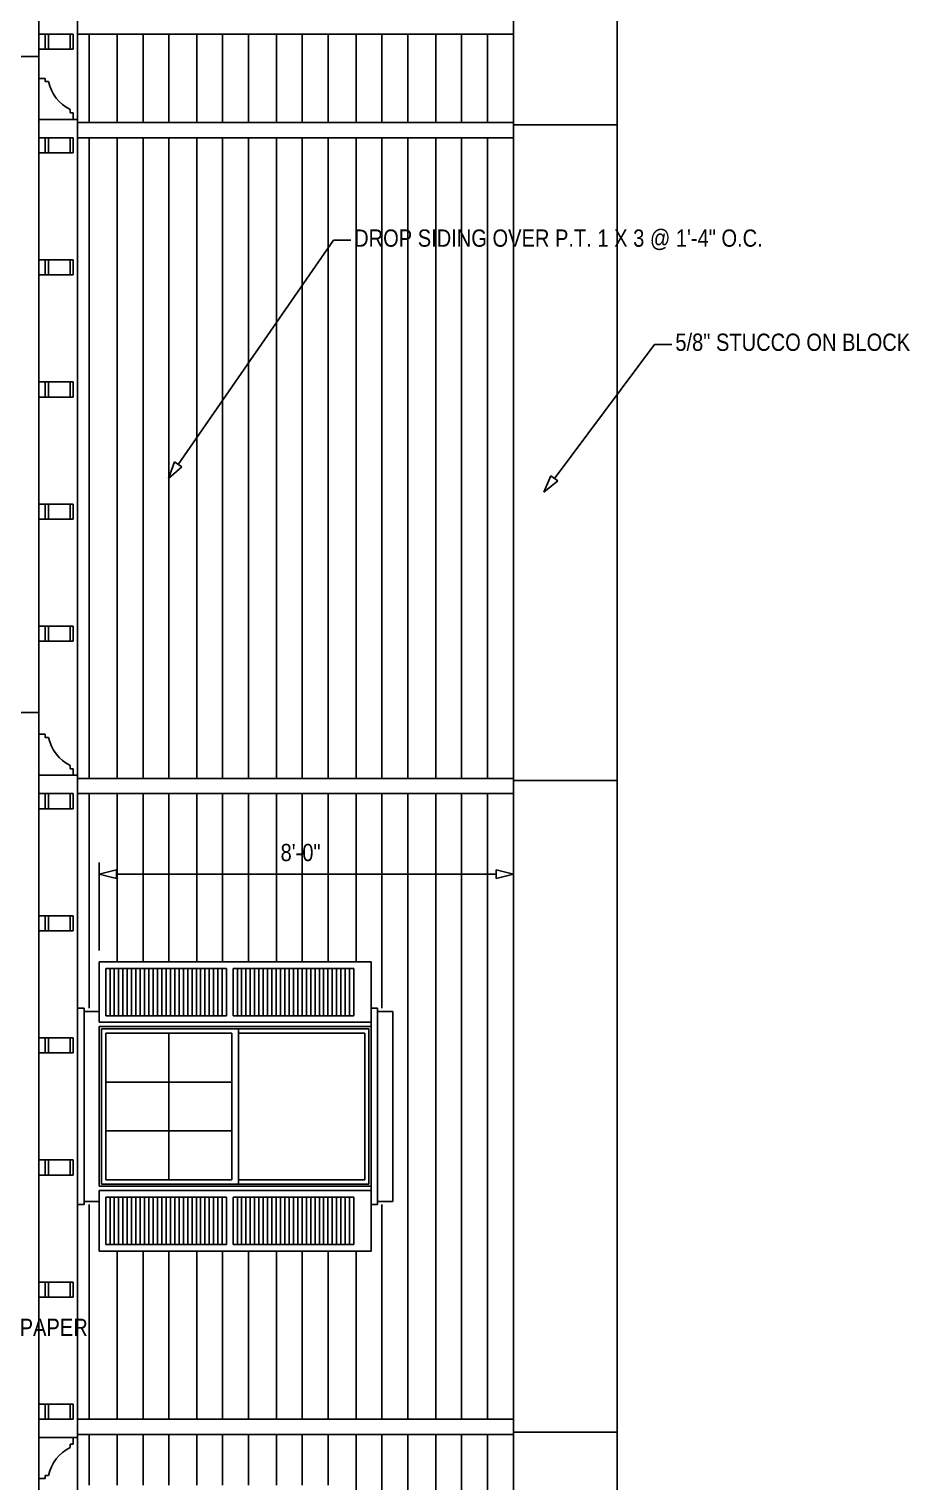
# Model space of a CAD drawing. Extents: x -175 to 1769, y -1164 to 204.
# Drawn here: x 1384.4 to 1588.5, y -306.8 to 29.8 of the extents above; entities that cross this region are included whole.
import ezdxf

# ---------------------------------------------------------------- set-up
doc = ezdxf.new("R2010")
doc.units = 0
doc.header["$LTSCALE"] = 12
doc.layers.add('FRELEV', color=3, linetype='CONTINUOUS')
doc.dimstyles.get("Standard").update_dxf_attribs({"dimtxt": 2.5, "dimasz": 2.5, "dimexe": 1.25, "dimexo": 0.625, "dimtad": 1, "dimcen": 2.5, "dimazin": 3, "dimtfac": 1, "dimtmove": 0, "dimatfit": 3})

# ---------------------------------------------------------------- blocks, each defined once
blk = doc.blocks.new('*D0')
at = {"layer": 'FRELEV', "color": 2, "linetype": 'CONTINUOUS'}
for p, q in [((1245.007, -219.161), (1245.007, 144.84)), ((1496.623, 90.84), (1496.623, 144.84)), ((1249.007, 143.176), (1245.007, 142.176)), ((1249.007, 141.176), (1245.007, 142.176)), ((1249.007, 143.176), (1249.007, 141.176)), ((1492.623, 142.176), (1249.007, 142.176)), ((1492.623, 143.176), (1496.623, 142.176)), ((1492.623, 143.176), (1492.623, 141.176)), ((1492.623, 141.176), (1496.623, 142.176))]:
    blk.add_line(p, q, dxfattribs=at)
at = {"layer": 'FRELEV', "color": 2, "linetype": 'CONTINUOUS', "width": 0.87}
blk.add_text('20\'-11 5/8"', height=4, dxfattribs=at).set_placement((1359.002, 145.176))
blk = doc.blocks.new('*D1')
at = {"layer": 'FRELEV', "color": 2, "linetype": 'CONTINUOUS'}
for p, q in [((1352.623, -353.5348), (1352.623, 132.84)), ((1496.623, 90.84), (1496.623, 132.84)), ((1356.623, 131.176), (1352.623, 130.176)), ((1356.623, 129.176), (1352.623, 130.176)), ((1356.623, 131.176), (1356.623, 129.176)), ((1492.623, 130.176), (1356.623, 130.176)), ((1492.623, 131.176), (1496.623, 130.176)), ((1492.623, 131.176), (1492.623, 129.176)), ((1492.623, 129.176), (1496.623, 130.176))]:
    blk.add_line(p, q, dxfattribs=at)
at = {"layer": 'FRELEV', "color": 2, "linetype": 'CONTINUOUS', "width": 0.87}
blk.add_text('12\'-0"', height=4, dxfattribs=at).set_placement((1417.386, 133.176))
blk = doc.blocks.new('*D3')
at = {"layer": 'FRELEV', "color": 2, "linetype": 'CONTINUOUS'}
for p, q in [((1496.623, -149.988), (1496.623, -168.6351)), ((1400.623, -183.6599), (1400.623, -163.3071)), ((1404.623, -164.9711), (1400.623, -165.9711)), ((1404.623, -166.9711), (1404.623, -164.9711)), ((1492.623, -164.9711), (1496.623, -165.9711)), ((1492.623, -166.9711), (1492.623, -164.9711)), ((1404.623, -166.9711), (1400.623, -165.9711)), ((1404.623, -165.9711), (1492.623, -165.9711)), ((1492.623, -166.9711), (1496.623, -165.9711))]:
    blk.add_line(p, q, dxfattribs=at)
at = {"layer": 'FRELEV', "color": 2, "linetype": 'CONTINUOUS', "width": 0.87}
blk.add_text('8\'-0"', height=4, dxfattribs=at).set_placement((1442.642, -162.9711))
blk = doc.blocks.new('HCH2')
at = {"layer": 'FRELEV', "color": 1, "linetype": 'CONTINUOUS'}
for p, q in [((0, 8.33), (0, 20.5)), ((6.45, 8.33), (6.45, 20.5)), ((12.45, 8.33), (12.45, 20.5)), ((18.45, 8.33), (18.45, 20.5)), ((24.9, 8.33), (24.9, 20.5)), ((30.9, 8.33), (30.9, 20.5)), ((36.9, 8.33), (36.9, 20.5)), ((43.35, 8.33), (43.35, 20.5)), ((49.35, 8.33), (49.35, 20.5)), ((55.35, 8.33), (55.35, 20.5)), ((61.81, 8.33), (61.81, 20.5)), ((67.81, 8.33), (67.81, 20.5)), ((73.81, 8.33), (73.81, 20.5)), ((80.26, 8.33), (80.26, 20.5)), ((86.26, 8.33), (86.26, 20.5)), ((92.26, 8.33), (92.26, 20.5)), ((0, 0), (0, 8.47)), ((6.45, 0), (6.45, 8.47)), ((12.45, 0), (12.45, 8.47)), ((18.45, 0), (18.45, 8.47)), ((24.9, 0), (24.9, 8.47)), ((30.9, 0), (30.9, 8.47)), ((36.9, 0), (36.9, 8.47)), ((43.35, 0), (43.35, 8.47)), ((49.35, 0), (49.35, 8.47)), ((55.35, 0), (55.35, 8.47)), ((61.81, 0), (61.81, 8.47)), ((67.81, 0), (67.81, 8.47)), ((73.81, 0), (73.81, 8.47)), ((80.26, 0), (80.26, 8.47)), ((86.26, 0), (86.26, 8.47)), ((92.26, 0), (92.26, 8.47))]:
    blk.add_line(p, q, dxfattribs=at)
blk = doc.blocks.new('HCH3')
at = {"layer": 'FRELEV', "color": 1, "linetype": 'CONTINUOUS'}
for p, q in [((0, 136.33), (0, 148.5)), ((6.45, 136.33), (6.45, 148.5)), ((12.45, 136.33), (12.45, 148.5)), ((18.45, 136.33), (18.45, 148.5)), ((24.9, 136.33), (24.9, 148.5)), ((30.9, 136.33), (30.9, 148.5)), ((36.9, 136.33), (36.9, 148.5)), ((43.35, 136.33), (43.35, 148.5)), ((49.35, 136.33), (49.35, 148.5)), ((55.35, 136.33), (55.35, 148.5)), ((61.81, 136.33), (61.81, 148.5)), ((67.81, 136.33), (67.81, 148.5)), ((73.81, 136.33), (73.81, 148.5)), ((80.26, 136.33), (80.26, 148.5)), ((86.26, 136.33), (86.26, 148.5)), ((92.26, 136.33), (92.26, 148.5)), ((0, 124.16), (0, 136.47)), ((6.45, 124.16), (6.45, 136.47)), ((12.45, 124.16), (12.45, 136.47)), ((18.45, 124.16), (18.45, 136.47)), ((24.9, 124.16), (24.9, 136.47)), ((30.9, 124.16), (30.9, 136.47)), ((36.9, 124.16), (36.9, 136.47)), ((43.35, 124.16), (43.35, 136.47)), ((49.35, 124.16), (49.35, 136.47)), ((55.35, 124.16), (55.35, 136.47)), ((61.81, 124.16), (61.81, 136.47)), ((67.81, 124.16), (67.81, 136.47)), ((73.81, 124.16), (73.81, 136.47)), ((80.26, 124.16), (80.26, 136.47)), ((86.26, 124.16), (86.26, 136.47)), ((92.26, 124.16), (92.26, 136.47)), ((0, 112), (0, 124.31)), ((6.45, 112), (6.45, 124.31)), ((12.45, 112), (12.45, 124.31)), ((18.45, 112), (18.45, 124.31)), ((24.9, 112), (24.9, 124.31)), ((30.9, 112), (30.9, 124.31)), ((36.9, 112), (36.9, 124.31)), ((43.35, 112), (43.35, 124.31)), ((49.35, 112), (49.35, 124.31)), ((55.35, 112), (55.35, 124.31)), ((61.81, 112), (61.81, 124.31)), ((67.81, 112), (67.81, 124.31)), ((73.81, 112), (73.81, 124.31)), ((80.26, 112), (80.26, 124.31)), ((86.26, 112), (86.26, 124.31)), ((92.26, 112), (92.26, 124.31)), ((0, 99.83), (0, 112.15)), ((6.45, 99.83), (6.45, 112.15)), ((12.45, 99.83), (12.45, 112.15)), ((18.45, 99.83), (18.45, 112.15)), ((24.9, 99.83), (24.9, 112.15)), ((30.9, 99.83), (30.9, 112.15)), ((36.9, 99.83), (36.9, 112.15)), ((43.35, 99.83), (43.35, 112.15)), ((49.35, 99.83), (49.35, 112.15)), ((55.35, 99.83), (55.35, 112.15)), ((61.81, 99.83), (61.81, 112.15)), ((67.81, 99.83), (67.81, 112.15)), ((73.81, 99.83), (73.81, 112.15)), ((80.26, 99.83), (80.26, 112.15)), ((86.26, 99.83), (86.26, 112.15)), ((92.26, 99.83), (92.26, 112.15)), ((0, 87.67), (0, 99.98)), ((6.45, 87.67), (6.45, 99.98)), ((12.45, 87.67), (12.45, 99.98)), ((18.45, 87.67), (18.45, 99.98)), ((24.9, 87.67), (24.9, 99.98)), ((30.9, 87.67), (30.9, 99.98)), ((36.9, 87.67), (36.9, 99.98)), ((43.35, 87.67), (43.35, 99.98)), ((49.35, 87.67), (49.35, 99.98)), ((55.35, 87.67), (55.35, 99.98)), ((61.81, 87.67), (61.81, 99.98)), ((67.81, 87.67), (67.81, 99.98)), ((73.81, 87.67), (73.81, 99.98)), ((80.26, 87.67), (80.26, 99.98)), ((86.26, 87.67), (86.26, 99.98)), ((92.26, 87.67), (92.26, 99.98)), ((0, 75.51), (0, 87.82)), ((6.45, 75.51), (6.45, 87.82)), ((12.45, 75.51), (12.45, 87.82)), ((18.45, 75.51), (18.45, 87.82)), ((24.9, 75.51), (24.9, 87.82)), ((30.9, 75.51), (30.9, 87.82)), ((36.9, 75.51), (36.9, 87.82)), ((43.35, 75.51), (43.35, 87.82)), ((49.35, 75.51), (49.35, 87.82)), ((55.35, 75.51), (55.35, 87.82)), ((61.81, 75.51), (61.81, 87.82)), ((67.81, 75.51), (67.81, 87.82)), ((73.81, 75.51), (73.81, 87.82)), ((80.26, 75.51), (80.26, 87.82)), ((86.26, 75.51), (86.26, 87.82)), ((92.26, 75.51), (92.26, 87.82)), ((0, 63.34), (0, 75.65)), ((6.45, 63.34), (6.45, 75.65)), ((12.45, 63.34), (12.45, 75.65)), ((18.45, 63.34), (18.45, 75.65)), ((24.9, 63.34), (24.9, 75.65)), ((30.9, 63.34), (30.9, 75.65)), ((36.9, 63.34), (36.9, 75.65)), ((43.35, 63.34), (43.35, 75.65)), ((49.35, 63.34), (49.35, 75.65)), ((55.35, 63.34), (55.35, 75.65)), ((61.81, 63.34), (61.81, 75.65)), ((67.81, 63.34), (67.81, 75.65)), ((73.81, 63.34), (73.81, 75.65)), ((80.26, 63.34), (80.26, 75.65)), ((86.26, 63.34), (86.26, 75.65)), ((92.26, 63.34), (92.26, 75.65)), ((0, 51.18), (0, 63.49)), ((6.45, 51.18), (6.45, 63.49)), ((12.45, 51.18), (12.45, 63.49)), ((18.45, 51.18), (18.45, 63.49)), ((24.9, 51.18), (24.9, 63.49)), ((30.9, 51.18), (30.9, 63.49)), ((36.9, 51.18), (36.9, 63.49)), ((43.35, 51.18), (43.35, 63.49)), ((49.35, 51.18), (49.35, 63.49)), ((55.35, 51.18), (55.35, 63.49)), ((61.81, 51.18), (61.81, 63.49)), ((67.81, 51.18), (67.81, 63.49)), ((73.81, 51.18), (73.81, 63.49)), ((80.26, 51.18), (80.26, 63.49)), ((86.26, 51.18), (86.26, 63.49)), ((92.26, 51.18), (92.26, 63.49)), ((0, 39.01), (0, 51.33)), ((6.45, 39.01), (6.45, 51.33)), ((12.45, 39.01), (12.45, 51.33)), ((18.45, 39.01), (18.45, 51.33)), ((24.9, 39.01), (24.9, 51.33)), ((30.9, 39.01), (30.9, 51.33)), ((36.9, 39.01), (36.9, 51.33)), ((43.35, 39.01), (43.35, 51.33)), ((49.35, 39.01), (49.35, 51.33)), ((55.35, 39.01), (55.35, 51.33)), ((61.81, 39.01), (61.81, 51.33)), ((67.81, 39.01), (67.81, 51.33)), ((73.81, 39.01), (73.81, 51.33)), ((80.26, 39.01), (80.26, 51.33)), ((86.26, 39.01), (86.26, 51.33)), ((92.26, 39.01), (92.26, 51.33)), ((0, 26.85), (0, 39.16)), ((6.45, 26.85), (6.45, 39.16)), ((12.45, 26.85), (12.45, 39.16)), ((18.45, 26.85), (18.45, 39.16)), ((24.9, 26.85), (24.9, 39.16)), ((30.9, 26.85), (30.9, 39.16)), ((36.9, 26.85), (36.9, 39.16)), ((43.35, 26.85), (43.35, 39.16)), ((49.35, 26.85), (49.35, 39.16)), ((55.35, 26.85), (55.35, 39.16)), ((61.81, 26.85), (61.81, 39.16)), ((67.81, 26.85), (67.81, 39.16)), ((73.81, 26.85), (73.81, 39.16)), ((80.26, 26.85), (80.26, 39.16)), ((86.26, 26.85), (86.26, 39.16)), ((92.26, 26.85), (92.26, 39.16)), ((0, 14.69), (0, 27)), ((6.45, 14.69), (6.45, 27)), ((12.45, 14.69), (12.45, 27)), ((18.45, 14.69), (18.45, 27)), ((24.9, 14.69), (24.9, 27)), ((30.9, 14.69), (30.9, 27)), ((36.9, 14.69), (36.9, 27)), ((43.35, 14.69), (43.35, 27)), ((49.35, 14.69), (49.35, 27)), ((55.35, 14.69), (55.35, 27)), ((61.81, 14.69), (61.81, 27)), ((67.81, 14.69), (67.81, 27)), ((73.81, 14.69), (73.81, 27)), ((80.26, 14.69), (80.26, 27)), ((86.26, 14.69), (86.26, 27)), ((92.26, 14.69), (92.26, 27)), ((0, 2.52), (0, 14.84)), ((6.45, 2.52), (6.45, 14.84)), ((12.45, 2.52), (12.45, 14.84)), ((18.45, 2.52), (18.45, 14.84)), ((24.9, 2.52), (24.9, 14.84)), ((30.9, 2.52), (30.9, 14.84)), ((36.9, 2.52), (36.9, 14.84)), ((43.35, 2.52), (43.35, 14.84)), ((49.35, 2.52), (49.35, 14.84)), ((55.35, 2.52), (55.35, 14.84)), ((61.81, 2.52), (61.81, 14.84)), ((67.81, 2.52), (67.81, 14.84)), ((73.81, 2.52), (73.81, 14.84)), ((80.26, 2.52), (80.26, 14.84)), ((86.26, 2.52), (86.26, 14.84)), ((92.26, 2.52), (92.26, 14.84)), ((0, 0), (0, 2.67)), ((6.45, 0), (6.45, 2.67)), ((12.45, 0), (12.45, 2.67)), ((18.45, 0), (18.45, 2.67)), ((24.9, 0), (24.9, 2.67)), ((30.9, 0), (30.9, 2.67)), ((36.9, 0), (36.9, 2.67)), ((43.35, 0), (43.35, 2.67)), ((49.35, 0), (49.35, 2.67)), ((55.35, 0), (55.35, 2.67)), ((61.81, 0), (61.81, 2.67)), ((67.81, 0), (67.81, 2.67)), ((73.81, 0), (73.81, 2.67)), ((80.26, 0), (80.26, 2.67)), ((86.26, 0), (86.26, 2.67)), ((92.26, 0), (92.26, 2.67))]:
    blk.add_line(p, q, dxfattribs=at)
blk = doc.blocks.new('HCH4')
at = {"layer": 'FRELEV', "color": 1, "linetype": 'CONTINUOUS'}
for p, q in [((0, 132.83), (0, 145)), ((6.45, 132.83), (6.45, 145)), ((12.45, 132.83), (12.45, 145)), ((18.45, 132.83), (18.45, 145)), ((24.9, 132.83), (24.9, 145)), ((30.9, 132.83), (30.9, 145)), ((36.9, 132.83), (36.9, 145)), ((43.35, 132.83), (43.35, 145)), ((49.35, 132.83), (49.35, 145)), ((55.35, 132.83), (55.35, 145)), ((61.81, 132.83), (61.81, 145)), ((67.81, 132.83), (67.81, 145)), ((73.81, 132.83), (73.81, 145)), ((80.26, 132.83), (80.26, 145)), ((86.26, 132.83), (86.26, 145)), ((92.26, 132.83), (92.26, 145)), ((0, 120.66), (0, 132.97)), ((6.45, 120.66), (6.45, 132.97)), ((12.45, 120.66), (12.45, 132.97)), ((18.45, 120.66), (18.45, 132.97)), ((24.9, 120.66), (24.9, 132.97)), ((30.9, 120.66), (30.9, 132.97)), ((36.9, 120.66), (36.9, 132.97)), ((43.35, 120.66), (43.35, 132.97)), ((49.35, 120.66), (49.35, 132.97)), ((55.35, 120.66), (55.35, 132.97)), ((61.81, 120.66), (61.81, 132.97)), ((67.81, 120.66), (67.81, 132.97)), ((73.81, 120.66), (73.81, 132.97)), ((80.26, 120.66), (80.26, 132.97)), ((86.26, 120.66), (86.26, 132.97)), ((92.26, 120.66), (92.26, 132.97)), ((0, 108.5), (0, 120.81)), ((6.45, 108.5), (6.45, 120.81)), ((12.45, 108.5), (12.45, 120.81)), ((18.45, 108.5), (18.45, 120.81)), ((24.9, 108.5), (24.9, 120.81)), ((30.9, 108.5), (30.9, 120.81)), ((36.9, 108.5), (36.9, 120.81)), ((43.35, 108.5), (43.35, 120.81)), ((49.35, 108.5), (49.35, 120.81)), ((55.35, 108.5), (55.35, 120.81)), ((61.81, 108.5), (61.81, 120.81)), ((67.81, 108.5), (67.81, 120.81)), ((73.81, 108.5), (73.81, 120.81)), ((80.26, 108.5), (80.26, 120.81)), ((86.26, 108.5), (86.26, 120.81)), ((92.26, 108.5), (92.26, 120.81)), ((0, 96.33), (0, 108.65)), ((6.45, 106), (6.45, 108.65)), ((12.45, 106), (12.45, 108.65)), ((18.45, 106), (18.45, 108.65)), ((24.9, 106), (24.9, 108.65)), ((30.9, 106), (30.9, 108.65)), ((36.9, 106), (36.9, 108.65)), ((43.35, 106), (43.35, 108.65)), ((49.35, 106), (49.35, 108.65)), ((55.35, 106), (55.35, 108.65)), ((61.81, 106), (61.81, 108.65)), ((67.81, 96.33), (67.81, 108.65)), ((73.81, 96.33), (73.81, 108.65)), ((80.26, 96.33), (80.26, 108.65)), ((86.26, 96.33), (86.26, 108.65)), ((92.26, 96.33), (92.26, 108.65)), ((0, 95.25), (0, 96.48)), ((67.81, 95.25), (67.81, 96.48)), ((73.81, 84.17), (73.81, 96.48)), ((80.26, 84.17), (80.26, 96.48)), ((86.26, 84.17), (86.26, 96.48)), ((92.26, 84.17), (92.26, 96.48)), ((73.81, 72.01), (73.81, 84.32)), ((80.26, 72.01), (80.26, 84.32)), ((86.26, 72.01), (86.26, 84.32)), ((92.26, 72.01), (92.26, 84.32)), ((73.81, 59.84), (73.81, 72.15)), ((80.26, 59.84), (80.26, 72.15)), ((86.26, 59.84), (86.26, 72.15)), ((92.26, 59.84), (92.26, 72.15)), ((73.81, 47.68), (73.81, 59.99)), ((80.26, 47.68), (80.26, 59.99)), ((86.26, 47.68), (86.26, 59.99)), ((92.26, 47.68), (92.26, 59.99)), ((0, 47.68), (0, 49.75)), ((0, 35.51), (0, 47.83)), ((67.81, 47.68), (67.81, 49.75)), ((67.81, 35.51), (67.81, 47.83)), ((73.81, 35.51), (73.81, 47.83)), ((80.26, 35.51), (80.26, 47.83)), ((86.26, 35.51), (86.26, 47.83)), ((92.26, 35.51), (92.26, 47.83)), ((6.45, 35.51), (6.45, 39)), ((12.45, 35.51), (12.45, 39)), ((18.45, 35.51), (18.45, 39)), ((24.9, 35.51), (24.9, 39)), ((30.9, 35.51), (30.9, 39)), ((36.9, 35.51), (36.9, 39)), ((43.35, 35.51), (43.35, 39)), ((49.35, 35.51), (49.35, 39)), ((55.35, 35.51), (55.35, 39)), ((61.81, 35.51), (61.81, 39)), ((0, 23.35), (0, 35.66)), ((6.45, 23.35), (6.45, 35.66)), ((12.45, 23.35), (12.45, 35.66)), ((18.45, 23.35), (18.45, 35.66)), ((24.9, 23.35), (24.9, 35.66)), ((30.9, 23.35), (30.9, 35.66)), ((36.9, 23.35), (36.9, 35.66)), ((43.35, 23.35), (43.35, 35.66)), ((49.35, 23.35), (49.35, 35.66)), ((55.35, 23.35), (55.35, 35.66)), ((61.81, 23.35), (61.81, 35.66)), ((67.81, 23.35), (67.81, 35.66)), ((73.81, 23.35), (73.81, 35.66)), ((80.26, 23.35), (80.26, 35.66)), ((86.26, 23.35), (86.26, 35.66)), ((92.26, 23.35), (92.26, 35.66)), ((0, 11.19), (0, 23.5)), ((6.45, 11.19), (6.45, 23.5)), ((12.45, 11.19), (12.45, 23.5)), ((18.45, 11.19), (18.45, 23.5)), ((24.9, 11.19), (24.9, 23.5)), ((30.9, 11.19), (30.9, 23.5)), ((36.9, 11.19), (36.9, 23.5)), ((43.35, 11.19), (43.35, 23.5)), ((49.35, 11.19), (49.35, 23.5)), ((55.35, 11.19), (55.35, 23.5)), ((61.81, 11.19), (61.81, 23.5)), ((67.81, 11.19), (67.81, 23.5)), ((73.81, 11.19), (73.81, 23.5)), ((80.26, 11.19), (80.26, 23.5)), ((86.26, 11.19), (86.26, 23.5)), ((92.26, 11.19), (92.26, 23.5)), ((0, 0), (0, 11.33)), ((6.45, 0), (6.45, 11.33)), ((12.45, 0), (12.45, 11.33)), ((18.45, 0), (18.45, 11.33)), ((24.9, 0), (24.9, 11.33)), ((30.9, 0), (30.9, 11.33)), ((36.9, 0), (36.9, 11.33)), ((43.35, 0), (43.35, 11.33)), ((49.35, 0), (49.35, 11.33)), ((55.35, 0), (55.35, 11.33)), ((61.81, 0), (61.81, 11.33)), ((67.81, 0), (67.81, 11.33)), ((73.81, 0), (73.81, 11.33)), ((80.26, 0), (80.26, 11.33)), ((86.26, 0), (86.26, 11.33)), ((92.26, 0), (92.26, 11.33))]:
    blk.add_line(p, q, dxfattribs=at)
blk = doc.blocks.new('HCH5')
at = {"layer": 'FRELEV', "color": 1, "linetype": 'CONTINUOUS'}
for p, q in [((0, 48.63), (0, 60.38)), ((6.45, 48.63), (6.45, 60.38)), ((12.45, 48.63), (12.45, 60.38)), ((18.45, 48.63), (18.45, 60.38)), ((24.9, 48.63), (24.9, 60.38)), ((30.9, 48.63), (30.9, 60.38)), ((36.9, 48.63), (36.9, 60.38)), ((43.35, 48.63), (43.35, 60.38)), ((49.35, 48.63), (49.35, 60.38)), ((55.35, 48.63), (55.35, 60.38)), ((61.81, 48.2), (61.81, 60.38)), ((67.81, 48.2), (67.81, 60.38)), ((73.81, 48.2), (73.81, 60.38)), ((80.26, 48.2), (80.26, 60.38)), ((86.26, 48.2), (86.26, 60.38)), ((92.26, 48.2), (92.26, 60.38)), ((61.81, 36.04), (61.81, 48.35)), ((67.81, 36.04), (67.81, 48.35)), ((73.81, 36.04), (73.81, 48.35)), ((80.26, 36.04), (80.26, 48.35)), ((86.26, 36.04), (86.26, 48.35)), ((92.26, 36.04), (92.26, 48.35)), ((61.81, 23.87), (61.81, 36.18)), ((67.81, 23.87), (67.81, 36.18)), ((73.81, 23.87), (73.81, 36.18)), ((80.26, 23.87), (80.26, 36.18)), ((86.26, 23.87), (86.26, 36.18)), ((92.26, 23.87), (92.26, 36.18)), ((61.81, 11.71), (61.81, 24.02)), ((67.81, 11.71), (67.81, 24.02)), ((73.81, 11.71), (73.81, 24.02)), ((80.26, 11.71), (80.26, 24.02)), ((86.26, 11.71), (86.26, 24.02)), ((92.26, 11.71), (92.26, 24.02)), ((0, 11.71), (0, 13.62)), ((6.45, 11.71), (6.45, 13.62)), ((12.45, 11.71), (12.45, 13.62)), ((18.45, 11.71), (18.45, 13.62)), ((24.9, 11.71), (24.9, 13.62)), ((30.9, 11.71), (30.9, 13.62)), ((36.9, 11.71), (36.9, 13.62)), ((43.35, 11.71), (43.35, 13.62)), ((49.35, 11.71), (49.35, 13.62)), ((55.35, 11.71), (55.35, 13.62)), ((0, 0), (0, 11.86)), ((6.45, 0), (6.45, 11.86)), ((12.45, 0), (12.45, 11.86)), ((18.45, 0), (18.45, 11.86)), ((24.9, 0), (24.9, 11.86)), ((30.9, 0), (30.9, 11.86)), ((36.9, 0), (36.9, 11.86)), ((43.35, 0), (43.35, 11.86)), ((49.35, 0), (49.35, 11.86)), ((55.35, 0), (55.35, 11.86)), ((61.81, 0), (61.81, 11.86)), ((67.81, 0), (67.81, 11.86)), ((73.81, 0), (73.81, 11.86)), ((80.26, 0), (80.26, 11.86)), ((86.26, 0), (86.26, 11.86)), ((92.26, 0), (92.26, 11.86))]:
    blk.add_line(p, q, dxfattribs=at)

msp = doc.modelspace()

# ---------------------------------------------------------------- linework, layer by layer
at = {"layer": 'FRELEV', "color": 4, "linetype": 'CONTINUOUS'}
msp.add_line((1520.623, -991.8237), (1520.623, 124.176), dxfattribs=at)
at = {"layer": 'FRELEV', "color": 2, "linetype": 'CONTINUOUS'}
for p, q in [((1386.623, 103.4866), (1386.623, -356.1988)), ((1395.622, 88.92593), (1395.623, -356.1988)), ((1496.623, -358.8237), (1496.623, 88.176)), ((1394.623, 28.67578), (1386.623, 28.67576)), ((1388.123, 28.67576), (1388.123, 25.17576)), ((1388.873, 28.67576), (1388.873, 25.17576)), ((1393.873, 28.67578), (1393.873, 25.17578)), ((1394.623, 28.67578), (1394.623, 25.17578)), ((1395.623, 28.67594), (1496.622, 28.676)), ((1394.623, 25.17578), (1386.623, 25.17576)), ((1386.623, 23.48647), (1382.114, 23.48647)), ((1386.623, 18.42576), (1388.123, 18.42576)), ((1388.123, 18.42576), (1388.123, 17.67576)), ((1388.123, 17.67576), (1388.873, 17.67576)), ((1393.873, 10.42578), (1393.873, 11.17578)), ((1394.623, 10.42578), (1393.873, 10.42578)), ((1394.623, 8.92578), (1394.623, 10.42578)), ((1386.623, 8.92576), (1395.623, 8.92578)), ((1395.623, 8.17594), (1496.623, 8.176)), ((1496.623, 7.676), (1520.622, 7.67602)), ((1394.623, 4.67578), (1386.623, 4.67576)), ((1388.123, 4.67576), (1388.123, 1.17576)), ((1388.873, 4.67576), (1388.873, 1.17576)), ((1393.873, 4.67578), (1393.873, 1.17578)), ((1394.623, 4.67578), (1394.623, 1.17578)), ((1395.623, 4.67594), (1496.623, 4.676)), ((1394.623, 1.17578), (1386.623, 1.17576)), ((1418.923, -71.02082), (1454.882, -19.09392)), ((1454.882, -19.09392), (1458.882, -19.09392)), ((1394.623, -23.62403), (1386.623, -23.62405)), ((1388.123, -23.62405), (1388.123, -27.12405)), ((1388.873, -23.62405), (1388.873, -27.12405)), ((1393.873, -23.62403), (1393.873, -27.12403)), ((1394.623, -23.62403), (1394.623, -27.12403)), ((1394.623, -27.12403), (1386.623, -27.12405)), ((1394.623, -51.92383), (1386.623, -51.92385)), ((1388.123, -51.92385), (1388.123, -55.42385)), ((1388.873, -51.92385), (1388.873, -55.42385)), ((1393.873, -51.92383), (1393.873, -55.42383)), ((1394.623, -51.92383), (1394.623, -55.42383)), ((1394.623, -55.42383), (1386.623, -55.42385)), ((1416.646, -74.3093), (1418.101, -70.45151)), ((1419.745, -71.59013), (1418.101, -70.45151)), ((1416.646, -74.3093), (1419.745, -71.59013)), ((1394.623, -80.22363), (1386.623, -80.22366)), ((1388.123, -80.22366), (1388.123, -83.72366)), ((1388.873, -80.22366), (1388.873, -83.72366)), ((1393.873, -80.22363), (1393.873, -83.72363)), ((1394.623, -80.22363), (1394.623, -83.72363)), ((1394.623, -83.72363), (1386.623, -83.72366)), ((1394.623, -108.5234), (1386.623, -108.5235)), ((1388.123, -108.5235), (1388.123, -112.0235)), ((1388.873, -108.5235), (1388.873, -112.0235)), ((1393.873, -108.5234), (1393.873, -112.0234)), ((1394.623, -108.5234), (1394.623, -112.0234)), ((1394.623, -112.0234), (1386.623, -112.0235)), ((1386.623, -128.5135), (1382.114, -128.5135)), ((1386.623, -133.5742), (1388.123, -133.5742)), ((1388.123, -133.5742), (1388.123, -134.3242)), ((1388.123, -134.3242), (1388.873, -134.3242)), ((1393.873, -141.5742), (1393.873, -140.8242)), ((1386.623, -143.0742), (1395.623, -143.0742)), ((1394.623, -141.5742), (1393.873, -141.5742)), ((1394.623, -143.0742), (1394.623, -141.5742)), ((1395.623, -143.8241), (1496.623, -143.824)), ((1496.623, -144.324), (1520.623, -144.324)), ((1394.623, -147.3242), (1386.623, -147.3242)), ((1388.123, -147.3242), (1388.123, -150.8242)), ((1388.873, -147.3242), (1388.873, -150.8242)), ((1393.873, -147.3242), (1393.873, -150.8242)), ((1394.623, -147.3242), (1394.623, -150.8242)), ((1395.623, -147.3241), (1496.623, -147.324)), ((1394.623, -150.8242), (1386.623, -150.8242)), ((1394.623, -175.624), (1386.623, -175.624)), ((1388.123, -175.624), (1388.123, -179.124)), ((1388.873, -175.624), (1388.873, -179.124)), ((1393.873, -175.624), (1393.873, -179.124)), ((1394.623, -175.624), (1394.623, -179.124)), ((1394.623, -179.124), (1386.623, -179.124)), ((1400.623, -200.3239), (1400.623, -186.3239)), ((1400.623, -186.3239), (1463.623, -186.3239)), ((1402.123, -198.8239), (1402.123, -187.8239)), ((1430.123, -187.8239), (1402.123, -187.8239)), ((1430.123, -187.8239), (1430.123, -198.8239)), ((1431.623, -198.8239), (1431.623, -187.8239)), ((1431.623, -187.8239), (1459.623, -187.8239)), ((1459.623, -187.8239), (1459.623, -198.8239)), ((1463.623, -253.3239), (1463.623, -186.3239)), ((1395.623, -197.0739), (1397.123, -197.0739)), ((1397.123, -197.0739), (1397.123, -242.5739)), ((1397.123, -197.8239), (1400.623, -197.8239)), ((1463.623, -197.0739), (1465.123, -197.0739)), ((1465.123, -197.0739), (1465.123, -242.5739)), ((1465.123, -197.8239), (1468.623, -197.8238)), ((1468.623, -197.8238), (1468.623, -241.8238)), ((1463.623, -200.3239), (1400.623, -200.3239)), ((1400.623, -201.3239), (1400.623, -238.3239)), ((1400.623, -201.3239), (1463.623, -201.3239)), ((1430.123, -198.8239), (1402.123, -198.8239)), ((1431.623, -198.8239), (1459.623, -198.8239)), ((1432.873, -237.8239), (1432.873, -201.8239)), ((1394.623, -203.9238), (1386.623, -203.9238)), ((1388.123, -203.9238), (1388.123, -207.4238)), ((1388.873, -203.9238), (1388.873, -207.4238)), ((1393.873, -203.9238), (1393.873, -207.4238)), ((1394.623, -203.9238), (1394.623, -207.4238)), ((1402.123, -202.8239), (1402.123, -236.8239)), ((1402.123, -202.8239), (1431.373, -202.8239)), ((1416.748, -236.8239), (1416.748, -202.8239)), ((1431.373, -236.8239), (1431.373, -202.8239)), ((1432.873, -202.8239), (1462.123, -202.8239)), ((1462.123, -236.8239), (1462.123, -202.8239)), ((1394.623, -207.4238), (1386.623, -207.4238)), ((1431.373, -214.1571), (1402.123, -214.1572)), ((1431.373, -225.4907), (1402.123, -225.4907)), ((1394.623, -232.2236), (1386.623, -232.2236)), ((1388.123, -232.2236), (1388.123, -235.7236)), ((1388.873, -232.2236), (1388.873, -235.7236)), ((1393.873, -232.2236), (1393.873, -235.7236)), ((1394.623, -232.2236), (1394.623, -235.7236)), ((1394.623, -235.7236), (1386.623, -235.7236)), ((1400.623, -238.3239), (1463.623, -238.3239)), ((1402.123, -236.8239), (1431.373, -236.8239)), ((1432.873, -236.8239), (1462.123, -236.8239)), ((1397.123, -241.8239), (1400.623, -241.8239)), ((1400.623, -239.3239), (1400.623, -253.3239)), ((1463.623, -239.3239), (1400.623, -239.3239)), ((1402.123, -240.8239), (1402.123, -251.8239)), ((1430.123, -240.8239), (1402.123, -240.8239)), ((1430.123, -251.8239), (1430.123, -240.8239)), ((1431.623, -240.8239), (1431.623, -251.8239)), ((1431.623, -240.8239), (1459.623, -240.8239)), ((1459.623, -251.8239), (1459.623, -240.8239)), ((1465.123, -241.8239), (1468.623, -241.8238)), ((1395.623, -242.5739), (1397.123, -242.5739)), ((1463.623, -242.5739), (1465.123, -242.5739)), ((1430.123, -251.8239), (1402.123, -251.8239)), ((1431.623, -251.8239), (1459.623, -251.8239)), ((1400.623, -253.3239), (1463.623, -253.3239)), ((1394.623, -260.5235), (1386.623, -260.5235)), ((1388.123, -260.5235), (1388.123, -264.0235)), ((1388.873, -260.5235), (1388.873, -264.0235)), ((1393.873, -260.5235), (1393.873, -264.0235)), ((1394.623, -260.5235), (1394.623, -264.0235)), ((1394.623, -264.0235), (1386.623, -264.0235)), ((1394.623, -288.8234), (1386.623, -288.8234)), ((1388.123, -292.3234), (1388.123, -288.8234)), ((1388.873, -292.3234), (1388.873, -288.8234)), ((1393.873, -292.3234), (1393.873, -288.8234)), ((1394.623, -292.3234), (1394.623, -288.8234)), ((1394.623, -292.3234), (1386.623, -292.3234)), ((1395.623, -292.3238), (1496.623, -292.3237)), ((1395.623, -295.8238), (1496.623, -295.8237)), ((1496.623, -295.3237), (1520.623, -295.3237)), ((1386.623, -296.5736), (1395.623, -296.5736)), ((1393.873, -298.0736), (1393.873, -298.8236)), ((1394.623, -298.0736), (1393.873, -298.0736)), ((1394.623, -296.5736), (1394.623, -298.0736)), ((1386.623, -306.0736), (1388.123, -306.0736)), ((1388.123, -305.3236), (1388.873, -305.3236)), ((1388.123, -306.0736), (1388.123, -305.3236))]:
    msp.add_line(p, q, dxfattribs=at)
at = {"layer": 'FRELEV', "color": 1, "linetype": 'CONTINUOUS'}
for p, q in [((1506.067, -74.27734), (1529.301, -43.22371)), ((1529.301, -43.22371), (1533.301, -43.22371)), ((1503.671, -77.48013), (1505.267, -73.67826)), ((1506.868, -74.8764), (1505.267, -73.67826)), ((1503.671, -77.48013), (1506.868, -74.8764)), ((1403.123, -198.8239), (1403.123, -187.8239)), ((1404.123, -198.8239), (1404.123, -187.8239)), ((1405.123, -198.8239), (1405.123, -187.8239)), ((1406.123, -198.8239), (1406.123, -187.8239)), ((1407.123, -198.8239), (1407.123, -187.8239)), ((1408.123, -198.8239), (1408.123, -187.8239)), ((1409.123, -198.8239), (1409.123, -187.8239)), ((1410.123, -198.8239), (1410.123, -187.8239)), ((1411.123, -198.8239), (1411.123, -187.8239)), ((1412.123, -198.8239), (1412.123, -187.8239)), ((1413.123, -198.8239), (1413.123, -187.8239)), ((1414.123, -198.8239), (1414.123, -187.8239)), ((1415.123, -198.8239), (1415.123, -187.8239)), ((1416.123, -198.8239), (1416.123, -187.8239)), ((1417.123, -198.8239), (1417.123, -187.8239)), ((1418.123, -198.8239), (1418.123, -187.8239)), ((1419.123, -198.8239), (1419.123, -187.8239)), ((1420.123, -198.8239), (1420.123, -187.8239)), ((1421.123, -198.8239), (1421.123, -187.8239)), ((1422.123, -198.8239), (1422.123, -187.8239)), ((1423.123, -198.8239), (1423.123, -187.8239)), ((1424.123, -198.8239), (1424.123, -187.8239)), ((1425.123, -198.8239), (1425.123, -187.8239)), ((1426.123, -198.8239), (1426.123, -187.8239)), ((1427.123, -198.8239), (1427.123, -187.8239)), ((1428.123, -198.8239), (1428.123, -187.8239)), ((1429.123, -198.8239), (1429.123, -187.8239)), ((1432.623, -198.8239), (1432.623, -187.8239)), ((1433.623, -198.8239), (1433.623, -187.8239)), ((1434.623, -198.8239), (1434.623, -187.8239)), ((1435.623, -198.8239), (1435.623, -187.8239)), ((1436.623, -198.8239), (1436.623, -187.8239)), ((1437.623, -198.8239), (1437.623, -187.8239)), ((1438.623, -198.8239), (1438.623, -187.8239)), ((1439.623, -198.8239), (1439.623, -187.8239)), ((1440.623, -198.8239), (1440.623, -187.8239)), ((1441.623, -198.8239), (1441.623, -187.8239)), ((1442.623, -198.8239), (1442.623, -187.8239)), ((1443.623, -198.8239), (1443.623, -187.8239)), ((1444.623, -198.8239), (1444.623, -187.8239)), ((1445.623, -198.8239), (1445.623, -187.8239)), ((1446.623, -198.8239), (1446.623, -187.8239)), ((1447.623, -198.8239), (1447.623, -187.8239)), ((1448.623, -198.8239), (1448.623, -187.8239)), ((1449.623, -198.8239), (1449.623, -187.8239)), ((1450.623, -198.8239), (1450.623, -187.8239)), ((1451.623, -198.8239), (1451.623, -187.8239)), ((1452.623, -198.8239), (1452.623, -187.8239)), ((1453.623, -198.8239), (1453.623, -187.8239)), ((1454.623, -198.8239), (1454.623, -187.8239)), ((1455.623, -198.8239), (1455.623, -187.8239)), ((1456.623, -198.8239), (1456.623, -187.8239)), ((1457.623, -198.8239), (1457.623, -187.8239)), ((1458.623, -198.8239), (1458.623, -187.8239)), ((1401.123, -201.8239), (1463.123, -201.824)), ((1401.123, -237.8239), (1401.123, -201.824)), ((1463.123, -201.8239), (1463.123, -237.8239)), ((1401.123, -237.8239), (1463.123, -237.8239)), ((1403.123, -240.8239), (1403.123, -251.8239)), ((1404.123, -240.8239), (1404.123, -251.8239)), ((1405.123, -240.8239), (1405.123, -251.8239)), ((1406.123, -240.8239), (1406.123, -251.8239)), ((1407.123, -240.8239), (1407.123, -251.8239)), ((1408.123, -240.8239), (1408.123, -251.8239)), ((1409.123, -240.8239), (1409.123, -251.8239)), ((1410.123, -240.8239), (1410.123, -251.8239)), ((1411.123, -240.8239), (1411.123, -251.8239)), ((1412.123, -240.8239), (1412.123, -251.8239)), ((1413.123, -240.8239), (1413.123, -251.8239)), ((1414.123, -240.8239), (1414.123, -251.8239)), ((1415.123, -240.8239), (1415.123, -251.8239)), ((1416.123, -240.8239), (1416.123, -251.8239)), ((1417.123, -240.8239), (1417.123, -251.8239)), ((1418.123, -240.8239), (1418.123, -251.8239)), ((1419.123, -240.8239), (1419.123, -251.8239)), ((1420.123, -240.8239), (1420.123, -251.8239)), ((1421.123, -240.8239), (1421.123, -251.8239)), ((1422.123, -240.8239), (1422.123, -251.8239)), ((1423.123, -240.8239), (1423.123, -251.8239)), ((1424.123, -240.8239), (1424.123, -251.8239)), ((1425.123, -240.8239), (1425.123, -251.8239)), ((1426.123, -240.8239), (1426.123, -251.8239)), ((1427.123, -240.8239), (1427.123, -251.8239)), ((1428.123, -240.8239), (1428.123, -251.8239)), ((1429.123, -240.8239), (1429.123, -251.8239)), ((1432.623, -240.8239), (1432.623, -251.8239)), ((1433.623, -240.8239), (1433.623, -251.8239)), ((1434.623, -240.8239), (1434.623, -251.8239)), ((1435.623, -240.8239), (1435.623, -251.8239)), ((1436.623, -240.8239), (1436.623, -251.8239)), ((1437.623, -240.8239), (1437.623, -251.8239)), ((1438.623, -240.8239), (1438.623, -251.8239)), ((1439.623, -240.8239), (1439.623, -251.8239)), ((1440.623, -240.8239), (1440.623, -251.8239)), ((1441.623, -240.8239), (1441.623, -251.8239)), ((1442.623, -240.8239), (1442.623, -251.8239)), ((1443.623, -240.8239), (1443.623, -251.8239)), ((1444.623, -240.8239), (1444.623, -251.8239)), ((1445.623, -240.8239), (1445.623, -251.8239)), ((1446.623, -240.8239), (1446.623, -251.8239)), ((1447.623, -240.8239), (1447.623, -251.8239)), ((1448.623, -240.8239), (1448.623, -251.8239)), ((1449.623, -240.8239), (1449.623, -251.8239)), ((1450.623, -240.8239), (1450.623, -251.8239)), ((1451.623, -240.8239), (1451.623, -251.8239)), ((1452.623, -240.8239), (1452.623, -251.8239)), ((1453.623, -240.8239), (1453.623, -251.8239)), ((1454.623, -240.8239), (1454.623, -251.8239)), ((1455.623, -240.8239), (1455.623, -251.8239)), ((1456.623, -240.8239), (1456.623, -251.8239)), ((1457.623, -240.8239), (1457.623, -251.8239)), ((1458.623, -240.8239), (1458.623, -251.8239))]:
    msp.add_line(p, q, dxfattribs=at)
at = {"layer": 'FRELEV', "color": 2, "linetype": 'CONTINUOUS'}
for centre, start, end in [((1398.292, 19.74821), 192.4085568, 242.7279663), ((1398.292, -132.2518), 192.4085568, 242.7279663), ((1398.292, -307.396), 117.2721165, 167.591526)]:
    msp.add_arc(centre, 9.64447, start, end, dxfattribs=at)

# ---------------------------------------------------------------- block references
at = {"layer": 'FRELEV', "color": 1, "linetype": 'CONTINUOUS'}
for name, p in [('HCH2', (1398.318, 8.17594)), ('HCH3', (1398.319, -143.8241)), ('HCH4', (1398.319, -292.3238)), ('HCH5', (1398.319, -356.1988))]:
    msp.add_blockref(name, p, dxfattribs=at)

# ---------------------------------------------------------------- texts
at = {"layer": 'FRELEV', "color": 2, "linetype": 'CONTINUOUS', "width": 0.87}
msp.add_text('DROP SIDING OVER P.T. 1 X 3 @ 1\'-4" O.C.', height=4, dxfattribs=at).set_placement((1459.682, -20.59392))
at = {"layer": 'FRELEV', "color": 1, "linetype": 'CONTINUOUS', "width": 0.87}
for s, p in [('5/8" STUCCO ON BLOCK', (1534.101, -44.72371)), ('METAL ROOFING OVER 30# BUILDING PAPER', (1295.56, -273.0071))]:
    msp.add_text(s, height=4, dxfattribs=at).set_placement(p)

# ---------------------------------------------------------------- dimensions: what is measured, and where the dimension line sits
at = {"layer": 'FRELEV', "color": 2, "linetype": 'CONTINUOUS'}
for base, p2, picture, middle in [((1496.623, 142.176), (1245.007, -221.825), '*D0', (1359.002, 149.176)), ((1496.623, 130.176), (1352.623, -356.1988), '*D1', (1417.386, 137.176))]:
    dim = msp.add_linear_dim(base=base, p1=(1496.623, 88.176), p2=p2, angle=180, dimstyle='Standard', dxfattribs=at)
    dim.commit()
    dim.dimension.update_dxf_attribs({"geometry": picture, "text_midpoint": middle})
dim = msp.add_linear_dim(base=(1400.623, -165.9711), p1=(1400.623, -186.3239), p2=(1496.623, -147.324), dimstyle='Standard', dxfattribs=at)
dim.commit()
dim.dimension.update_dxf_attribs({"geometry": '*D3', "text_midpoint": (1442.642, -158.9711)})

doc.saveas('drawing.dxf')
